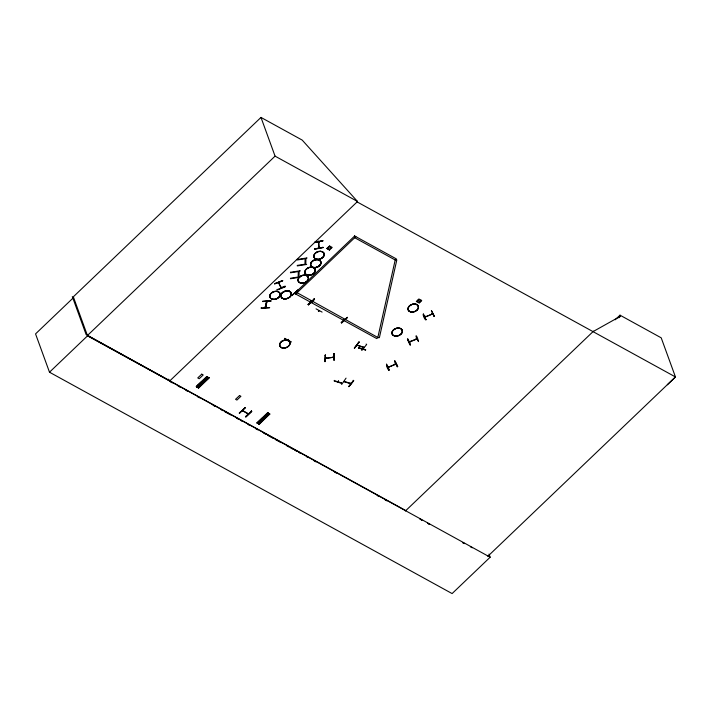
<?xml version="1.0" encoding="UTF-8"?>
<svg xmlns="http://www.w3.org/2000/svg" width="711" height="711" viewBox="0 0 711 711"><rect width="100%" height="100%" fill="white"/><g stroke="black" fill="none" stroke-linecap="round" stroke-linejoin="round"><path stroke-width="1.07" d="M324.856 361.623L325.371 355.127L325.327 361.552L324.856 361.623L325.203 361.232M325.194 361.526L325.327 355.18M326.18 357.722C327.016 358.939 324.26 358.335 326.153 358.077M333.797 357.162L332.864 357.304L333.797 356.94M333.619 357.251L325.478 358.255M333.752 353.554L334.339 353.802L334.197 360.148L333.726 360.219L333.823 353.571M334.188 360.139L334.286 353.767M265.345 307.872L265.781 307.134L265.363 307.801M284.809 338.285L284.604 338.916L290.648 342.222M269.611 307.676L261.257 308.343L261.23 307.73M350.061 383.131L351.154 383.558M356.984 345.164L364.005 347.217M242.451 410.78L242.878 411.02M247.819 413.784L248.397 414.06M248.601 413.864L242.567 410.496M311.489 302.211L312.005 302.548M344.017 320.101L343.733 319.541M343.831 320.083L343.609 319.568L344.213 319.906M344.16 319.834L343.609 319.568M314.404 299.029L308.592 304.779M314.449 299.269L308.565 304.797L308.05 304.308M338.116 381.843L338.472 380.767M361.41 349.572L362.103 349.11M319.097 248.086L318.786 247.437M386.5 364.228C392.525 375.995 385.851 367.738 386.544 364.183M407.447 339.44L410.007 345.048L410.336 344.542M407.732 339.005L410.363 344.808M425.916 319.479C425.613 321.372 422.218 314.502 423.365 313.889M314.546 242.495L322.954 240.922M341.635 384.491L346.044 378.136M354.585 348.257L358.993 341.911M266.696 301.704L265.736 307.045L266.776 300.895M278.552 282.463L281.325 287.937M262.706 301.58L271.078 300.833L262.608 301.242M265.176 306.725L265.381 307.285L266.509 300.833M318.759 248.015L318.421 241.287M318.937 242.424L319.017 242.344M388.784 367.063L388.633 366.432M395.849 364.236L387.975 367.391M409.874 341.209L410.096 341.84L409.252 342.187L417.233 338.889M425.542 316.83L425.462 316.137M432.803 313.853L424.991 317.088M266.394 300.975L266.598 301.535L266.492 300.904M288.55 339.334L288.231 340.276M318.715 311.134L319.088 310.725M319.195 310.627L318.404 310.965M341.413 382.58L341.28 383.238L334.188 380.998L334.33 380.385M362.05 349.243L361.65 349.723M265.425 307.285L265.274 306.654M295.109 292.603L294.718 293.012M310.671 301.775L310.467 301.215M416.406 338.96L417.17 338.969L416.522 339.209M262.706 301.446L270.998 301.082M310.671 301.029L311.178 301.757L310.671 301.828M326.296 358.371L326.18 357.935M359.144 342.213L354.274 348.212L359.028 341.893M357.1 345.173L363.836 347.528M363.952 347.537L363.232 347.315M361.837 350.452L366.654 344.48L366.147 344.053M344.008 381.683L344.728 381.531M344.684 381.238L344.524 381.452M353.66 380.678L348.834 386.722L353.705 380.714L353.198 380.287M353.394 380.598L348.772 386.446M288.613 339.867L287.902 340.08M358.442 347.972L365.774 349.83L358.362 347.635M337.912 381.7L338.64 381.194M278.579 282.631L281.067 288.115L280.649 287.084M280.801 287.617L281.396 287.937L280.925 286.977M333.681 357.198L325.416 358.513M667.345 384.775L675.45 376.946L661.212 337.832L620.001 315.169L615.193 319.772M487.808 556.322L675.45 376.946L357.055 201.88L357.491 201.453L302.193 140.085L260.981 117.422L73.331 296.807L87.542 335.841L490.155 557.211L452.107 593.578L49.494 372.209L35.55 333.894L73.597 297.527M260.981 117.422L275.068 156.136L87.426 335.521L405.821 510.587M49.494 372.209L87.542 335.841M169.405 381.256L357.553 201.489L275.068 156.136M207.47 377.008L196.938 387.033L207.488 377.008L206.883 376.554L196.272 386.66L206.777 376.617L208.901 377.674L198.6 387.957L209.087 377.914M207.274 376.768L196.583 386.837L196.983 387.051M354.478 235.51L354.656 235.99L294.585 293.412L376.706 338.56L377.834 337.476L296.665 292.461M208.847 377.781L208.394 377.523L198.049 387.584M296.843 292.941L295.705 294.025L355.838 236.639M208.901 377.674L198.191 387.735L208.794 377.737M208.945 377.763L198.342 387.815L197.898 387.566L208.412 377.541M267.94 413.1L257.586 423.161L257.044 422.921L267.647 412.815L269.665 413.935L259.355 424.218L258.662 423.827L269.265 413.722L269.851 414.175M257.195 422.938L267.647 412.815L268.234 413.269M257.311 423.072L268.26 413.269L257.711 423.294L257.044 422.921M268.038 413.029L257.542 423.072M269.265 413.722L258.68 423.836L259.204 424.058L269.709 414.024M258.937 423.978L269.487 413.953M416.37 301.375L418.832 298.958L421.641 300.389L419.17 302.913L416.379 301.526M421.65 300.54L419.17 302.913M405.386 511.005L593.472 331.202M618.81 317.817L620.41 316.288L620.001 315.169M291.732 295.589L297.731 290.141L291.732 295.563M297.687 290.07L291.901 295.687M308.298 304.672L314.52 299.349M308.325 304.708L314.2 299.135L313.88 298.762M316.057 308.85L322.101 312.102M318.377 311.036L318.91 310.538M318.626 311.151L319.115 310.654M290.639 342.284L290.843 341.662M245.384 407.821L239.198 413.171L245.268 407.501M347.377 317.417L341.529 322.954L347.359 317.382L341.076 322.447M341.502 322.918L347.332 317.364M245.455 416.415L245.908 416.922L251.738 411.349L245.899 416.904M318.599 241.936L318.972 242.353M319.123 247.988L318.919 241.793M358.46 347.866L365.543 350.061M196.272 386.66L198.609 387.948M269.558 413.998L259.071 424.058L257.142 422.858M269.611 414.042L269.167 413.784M266.856 302.033L266.412 301.713M265.683 307.765L266.981 301.446M410.105 341.804L409.394 342.124M343.955 381.629L350.879 383.807M593.027 331.619L620.41 316.288M409.269 341.849L417.144 338.694M325.016 355.233L325.345 354.887M357.509 345.608L356.842 345.439M344.204 381.407L351.074 383.531M432.732 313.853L424.805 317.097M431.595 310.84L434.048 316.519L434.492 316.333L433.994 316.199M407.456 339.458L407.785 338.951M418.459 341.582C416.628 333.157 413.909 334.508 418.557 341.502M394.765 361.135L397.662 366.627L397.218 366.814L394.552 360.904L397.662 366.618M395.903 363.916L388.09 367.365M388.766 370.271L389.21 370.093L386.571 364.441M311.694 302.024L312.307 302.362M282.578 280.49L274.562 283.751L282.72 280.818M274.65 283.947L282.676 280.703M282.098 287.333L285.111 286.115L285.36 286.746L277.334 289.99L277.077 289.359M312.058 302.566L311.587 302.317M248.29 414.033L242.424 410.718M314.546 242.238L322.963 240.682L314.564 242.602M329.522 249.97L332.197 247.419L329.602 245.988L326.927 248.397L329.54 250.023L326.927 248.548M314.724 248.859L323.158 247.321L314.742 248.939M314.76 249.232L323.158 247.632M261.31 308.059L269.638 307.667M281.005 288.044L281.165 287.475M334.383 380.705L341.529 382.9M318.919 241.856L318.715 241.233M318.555 242.433L318.332 241.429M319.079 247.446L318.875 246.886M354.656 235.99L396.338 258.902L395.2 259.986L377.781 337.698L379.39 337.636L396.818 259.924L395.2 259.986L354.709 237.714M205.808 377.585L207.834 378.696M266.572 413.846L268.598 414.957M201.231 381.949L203.257 383.069M200.164 382.971L202.191 384.082M261.995 418.21L264.021 419.321M199.222 383.878L201.249 384.989M260.928 419.232L262.954 420.343M198.156 384.891L200.182 386.011M197.445 385.575L199.471 386.686M259.986 420.139L262.012 421.25M258.92 421.152L260.946 422.272M258.209 421.836L260.235 422.947M170.382 381.789L172.32 382.865M178.15 386.064L180.087 387.131M185.918 390.339L187.855 391.406M197.569 396.747L199.515 397.813M213.104 405.288L215.051 406.354M220.872 409.554L222.819 410.629M224.756 411.696L230.586 414.895M236.416 418.104L238.354 419.17M240.3 420.237L242.238 421.303M248.068 424.511L250.005 425.578M255.836 428.777L257.773 429.844M263.603 433.052L265.55 434.119M267.487 435.185L273.317 438.394M275.255 439.46L281.085 442.66M286.906 445.868L288.853 446.935M290.79 448.001L292.736 449.068M294.674 450.134L296.62 451.201M298.567 452.276L300.504 453.342M306.334 456.542L308.272 457.608M314.102 460.817L316.04 461.883M334.49 472.033L336.436 473.099M377.221 495.523L379.167 496.589M384.989 499.797L386.935 500.864M421.872 520.07L419.925 519.003L421.836 520.097M427.684 523.269L429.622 524.336L427.64 523.305M462.594 542.466L464.532 543.533M470.353 546.732L472.291 547.799M462.488 542.564L464.425 543.631M290.968 341.982L284.853 338.56L290.817 341.724M251.756 411.385L251.312 410.878M314.155 299.162L308.156 304.557M395.112 361.019L397.609 366.6M168.365 379.194L169.849 380.838L86.129 334.57L72.3 296.576M278.943 282.48L279.13 283.005M434.492 316.333L431.381 310.6M426.031 319.799L423.401 314.146L425.907 319.799M407.812 339.218L410.451 344.862M285.244 286.471L277.201 289.679M431.693 313.587L431.924 314.182M416.104 338.658L416.344 339.254M489.017 554.1L490.155 557.211M394.863 363.881L395.103 364.476M329.602 245.988L326.944 248.601M318.804 241.349L319.008 241.909M318.732 241.864L318.937 242.487M318.963 246.939L319.168 247.499M318.581 246.948L318.75 247.579M310.769 300.984L310.938 301.571M265.567 306.645L265.798 307.268M245.242 407.501L239.536 413.358M290.497 272.277L290.479 272.784L298.3 271.575L298.149 277.041L290.488 278.232L290.479 278.739L299.829 277.281L299.002 276.961L299.144 271.442L300.246 270.767L290.497 272.277M297.296 259.453L297.278 259.959L305.099 258.751L304.948 264.216L297.287 265.407L297.278 265.914L306.637 264.465L305.801 264.137L305.943 258.617L307.045 257.942L297.296 259.453M297.82 276.703L297.82 276.703M297.962 271.611L297.962 271.611M304.619 263.879L304.619 263.879M304.761 258.786L304.761 258.786M328.322 247.57L328.224 248.708L329.469 249.117L331.05 247.801L329.664 246.841L328.322 247.57M417.748 300.495L417.65 301.633L418.895 302.051L420.485 300.726L419.09 299.766L417.748 300.495M207.052 376.777L196.547 386.811L207.052 376.777M251.436 411.136L245.571 416.735L251.463 411.171M201.755 374.164L197.756 377.923L199.196 378.732L203.195 374.981L201.755 374.164M239.554 395.538L235.554 399.298L236.914 400.062L240.913 396.311L239.554 395.538M300.726 283.129A5.404 3.831 -20 0 0 308.485 278.259A5.395 3.822 -20 0 0 300.522 276.321A5.404 3.831 -20 0 0 300.726 283.129M308.485 278.259A5.404 3.831 -20 0 0 300.522 276.33A5.395 3.822 -20 0 0 300.717 283.102A5.395 3.822 -20 0 0 308.467 278.25M300.664 282.987A5.412 3.839 -20 0 0 308.441 278.108A5.412 3.839 -20 0 0 300.46 276.17A5.412 3.839 -20 0 0 300.664 282.987M316.493 259.275A5.404 3.831 -20 0 0 324.26 254.405A5.404 3.831 -20 0 0 316.297 252.476A5.404 3.831 -20 0 0 316.493 259.275A5.395 3.822 -20 0 0 324.26 254.431A5.395 3.822 -20 0 0 316.306 252.503A5.395 3.822 -20 0 0 316.511 259.284M316.439 259.151A5.412 3.839 -20 0 0 324.225 254.271A5.412 3.839 -20 0 0 316.244 252.334A5.412 3.839 -20 0 0 316.439 259.151M307.552 275.166A5.404 3.831 -20 0 0 315.32 270.304A5.395 3.822 -20 0 0 307.348 268.358A5.404 3.831 -20 0 0 307.552 275.166A5.395 3.822 -20 0 0 315.302 270.287A5.404 3.831 -20 0 0 307.348 268.367A5.395 3.822 -20 0 0 307.552 275.139M307.49 275.024A5.412 3.839 -20 0 0 315.275 270.153A5.412 3.839 -20 0 0 307.294 268.216A5.412 3.839 -20 0 0 307.49 275.024M313.258 267.549A5.404 3.831 -20 0 0 321.025 262.679A5.404 3.831 -20 0 0 313.062 260.75A5.404 3.831 -20 0 0 313.258 267.549A5.395 3.822 -20 0 0 321.017 262.688A5.395 3.822 -20 0 0 313.071 260.768A5.395 3.822 -20 0 0 313.267 267.549M313.204 267.407A5.412 3.839 -20 0 0 320.981 262.528A5.412 3.839 -20 0 0 313 260.599A5.412 3.839 -20 0 0 313.204 267.407A5.412 3.839 -20 0 0 320.981 262.537A5.412 3.839 -20 0 0 313.009 260.608A5.412 3.839 -20 0 0 313.204 267.416M394.587 335.894A5.412 3.839 -20 0 0 402.364 331.015A5.412 3.839 -20 0 0 394.383 329.077A5.412 3.839 -20 0 0 394.587 335.894M394.641 336.01A5.395 3.822 -20 0 0 402.39 331.157A5.412 3.839 -20 0 0 394.436 329.22A5.412 3.839 -20 0 0 394.632 336.027A5.412 3.839 -20 0 0 402.417 331.157A5.395 3.822 -20 0 0 394.445 329.229A5.395 3.822 -20 0 0 394.641 336.01M410.7 311.978A5.412 3.839 -20 0 0 418.486 307.108A5.412 3.839 -20 0 0 410.505 305.17A5.412 3.839 -20 0 0 410.7 311.978A5.395 3.822 -20 0 0 418.459 307.099A5.395 3.822 -20 0 0 410.514 305.17A5.395 3.822 -20 0 0 410.709 311.96M410.656 311.836A5.412 3.839 -20 0 0 418.432 306.965A5.412 3.839 -20 0 0 410.451 305.028A5.412 3.839 -20 0 0 410.656 311.836M282.311 347.981A5.404 3.831 -20 0 0 290.079 343.111A5.404 3.831 -20 0 0 282.116 341.182A5.404 3.831 -20 0 0 282.311 347.981A5.395 3.822 -20 0 0 290.07 343.137A5.395 3.822 -20 0 0 282.125 341.209A5.395 3.822 -20 0 0 282.329 347.99M282.258 347.848A5.412 3.839 -20 0 0 290.035 342.978A5.412 3.839 -20 0 0 282.063 341.04A5.412 3.839 -20 0 0 282.258 347.848M283.6 298.824A5.404 3.831 -20 0 0 291.359 293.963A5.395 3.822 -20 0 0 283.405 292.025A5.404 3.831 -20 0 0 283.6 298.824A5.395 3.822 -20 0 0 291.35 293.954A5.404 3.831 -20 0 0 283.396 292.034A5.395 3.822 -20 0 0 283.6 298.816M283.538 298.691A5.412 3.839 -20 0 0 291.314 293.812A5.412 3.839 -20 0 0 283.342 291.874A5.412 3.839 -20 0 0 283.538 298.691A5.412 3.839 -20 0 0 291.323 293.821A5.412 3.839 -20 0 0 283.342 291.883A5.412 3.839 -20 0 0 283.538 298.691M272.446 299.278A5.404 3.831 -20 0 0 280.214 294.416A5.395 3.822 -20 0 0 272.242 292.47A5.404 3.831 -20 0 0 272.446 299.278A5.395 3.822 -20 0 0 280.196 294.398A5.404 3.831 -20 0 0 272.242 292.479A5.395 3.822 -20 0 0 272.446 299.251M272.384 299.127A5.412 3.839 -20 0 0 280.161 294.256A5.412 3.839 -20 0 0 272.189 292.319A5.412 3.839 -20 0 0 272.384 299.127"/></g></svg>
